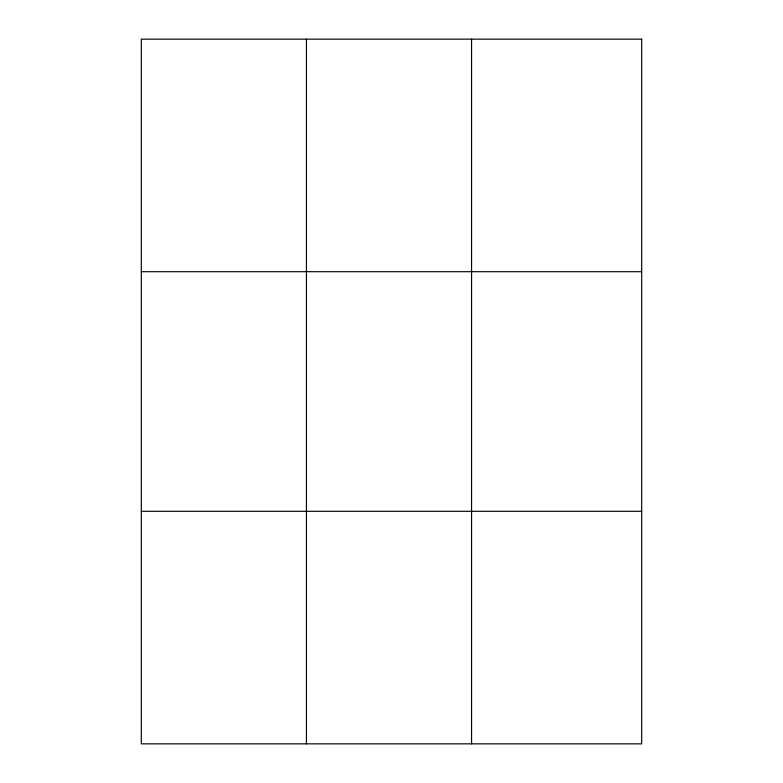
<?xml version="1.0" encoding="UTF-8"?>
<svg xmlns="http://www.w3.org/2000/svg" width="783" height="783" viewBox="0 0 783 783"><rect width="100%" height="100%" fill="white"/><g stroke="black" fill="none" stroke-linecap="round" stroke-linejoin="round"><path stroke-width="1.17" d="M306.437 39.15L306.437 743.85M471.562 39.15L471.562 743.85M141.312 271.701L641.688 271.701M141.312 511.299L641.688 511.299M641.688 39.15L641.688 743.85L141.312 743.85L141.312 39.15L641.688 39.15"/></g></svg>
